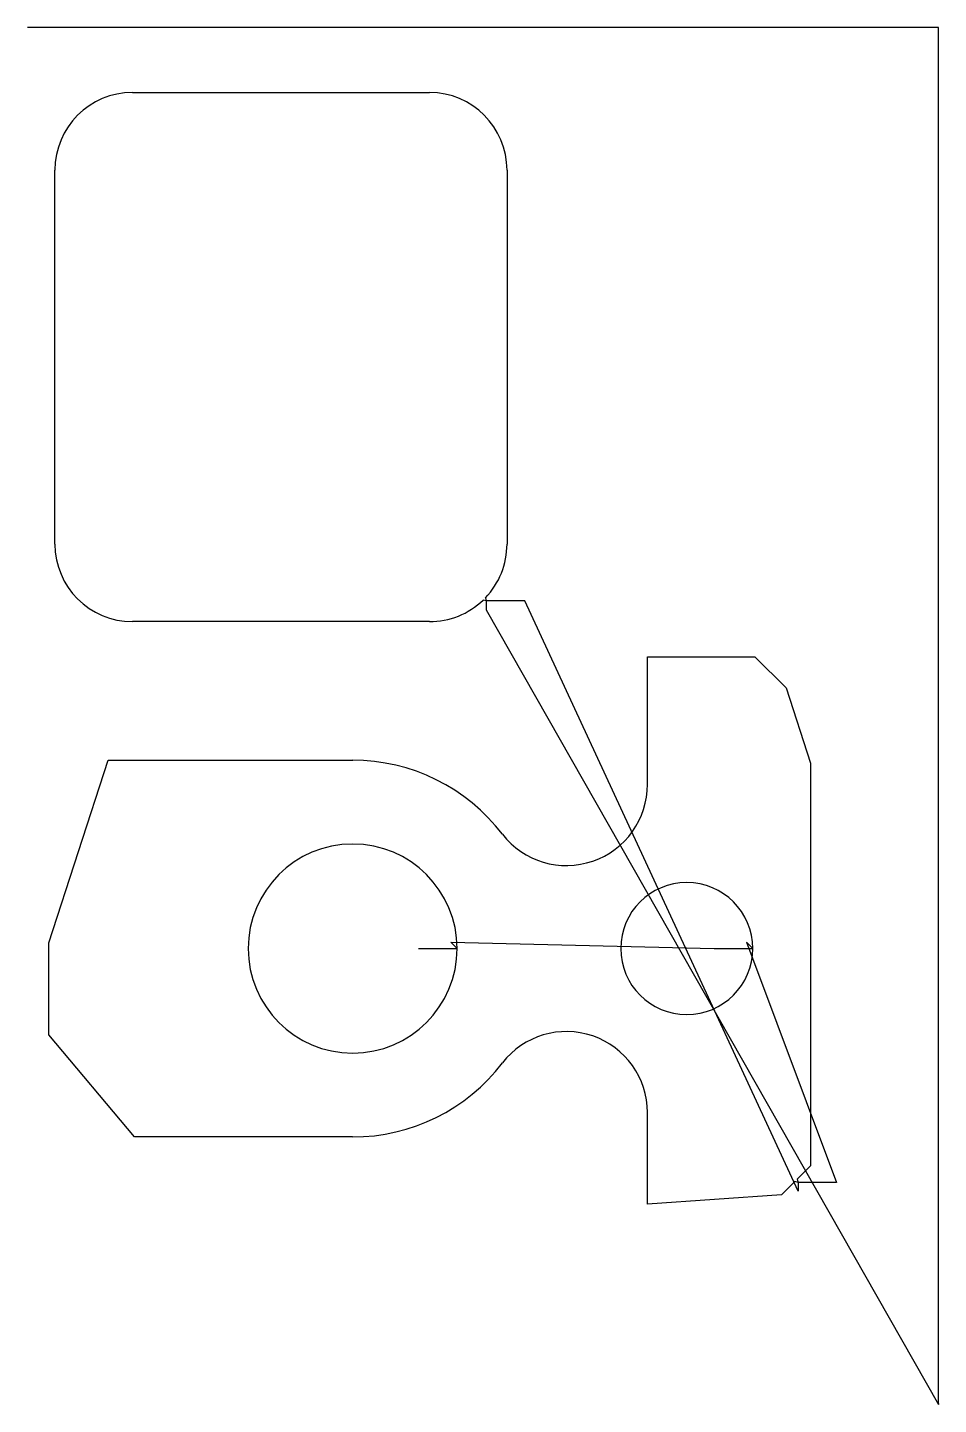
# Model space of a CAD drawing. Header units: metres. Extents: x 516 to 1344, y 0 to 1252.
import ezdxf

# ---------------------------------------------------------------- set-up
doc = ezdxf.new("R2010")
doc.units = ezdxf.units.M

msp = doc.modelspace()

# ---------------------------------------------------------------- linework, layer by layer
at = {"layer": 'TOOL_0'}
for p, q in [((517.063, 1251.622), (516.063, 1251.622)), ((1344.24, 1251.622), (517.063, 1251.622)), ((1344.24, 0.999), (1344.24, 1251.622)), ((611.473, 1192.566), (881.473, 1192.566)), ((540.973, 782.066), (540.973, 1122.066)), ((951.973, 1122.066), (951.973, 782.066)), ((933.15, 730.387), (930.251, 731.165)), ((932.373, 733.286), (933.151, 730.387)), ((968.15, 730.387), (933.15, 730.387)), ((933.151, 730.387), (933.151, 722.387)), ((1216.599, 193.91), (968.15, 730.387)), ((933.151, 722.387), (1344.24, -0.001)), ((881.472, 711.566), (611.473, 711.566)), ((1079.741, 563.721), (1079.741, 679.667)), ((1079.741, 679.667), (1177.349, 679.667)), ((1177.349, 679.667), (1205.704, 651.312)), ((1205.704, 651.312), (1227.911, 582.965)), ((535.41, 419.615), (589.364, 585.667)), ((589.364, 585.667), (811.661, 585.667)), ((1227.911, 582.965), (1227.911, 216.899)), ((535.41, 335.962), (535.41, 419.615)), ((871.661, 414.418), (906.661, 414.418)), ((906.661, 414.418), (901.004, 420.075)), ((901.004, 420.075), (1140.36, 414.418)), ((1140.36, 414.418), (1175.36, 414.418)), ((1175.36, 414.418), (1169.703, 420.075)), ((1169.703, 420.075), (1251.598, 201.911)), ((613.274, 243.167), (535.41, 335.962)), ((1079.74, 182.077), (1079.74, 265.303)), ((811.658, 243.167), (613.274, 243.167)), ((1227.911, 216.899), (1215.821, 204.809)), ((1213.699, 202.689), (1201.609, 190.599)), ((1216.598, 201.911), (1213.699, 202.689)), ((1215.821, 204.809), (1216.599, 201.91)), ((1251.598, 201.911), (1216.598, 201.911)), ((1216.599, 201.91), (1216.599, 193.91)), ((1201.609, 190.599), (1079.74, 182.077)), ((1344.24, -0.001), (1344.24, 0.999)), ((1344.24, 0.999), (1344.24, -0.001)), ((1344.24, -0.001), (1344.24, 0.999))]:
    msp.add_line(p, q, dxfattribs=at)
for centre, radius, start, end in [((611.473, 1122.066), 70.5, 90, 180), ((881.473, 1122.066), 70.5, 0, 90), ((611.473, 782.066), 70.5, 180, 270), ((881.473, 782.066), 70.5, 316.218386, 0), ((881.472, 782.066), 70.5, 270, 313.780465), ((811.61, 414.293), 171.374, 37.36866, 89.982949), ((1005.991, 563.628), 73.751, 217.916888, 0.072251), ((811.661, 414.418), 95, 0, 180), ((1115.36, 414.418), 60, 0, 180), ((811.661, 414.418), 95, 180, 0), ((1115.36, 414.418), 60, 180, 0), ((1005.99, 265.207), 73.75, 0.074582, 142.083112), ((811.609, 414.541), 171.373, 270.016382, 322.631606)]:
    msp.add_arc(centre, radius, start, end, dxfattribs=at)

doc.saveas('drawing.dxf')
